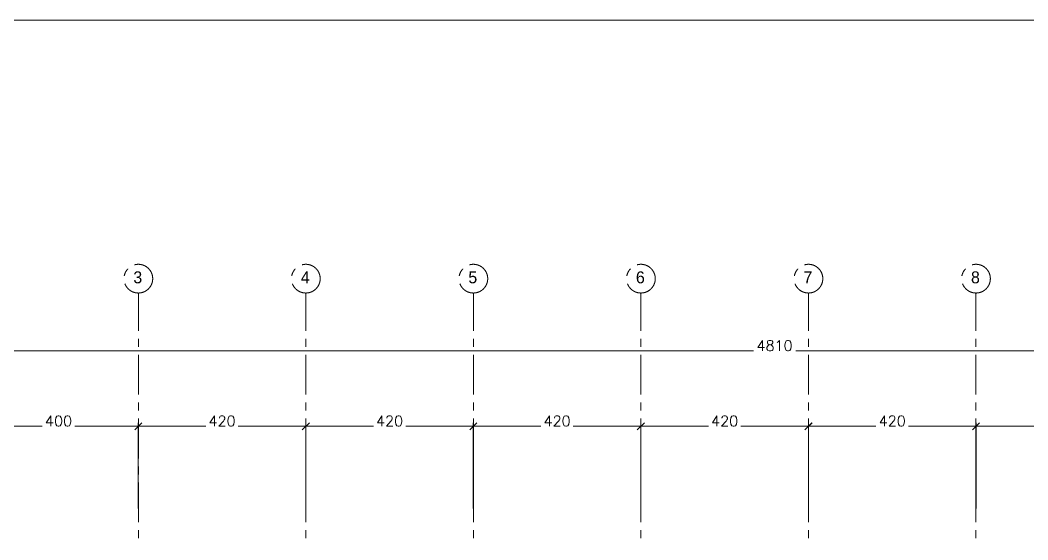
# Model space of a CAD drawing. Header units: millimetres. Extents: x -9083 to 924194, y -232449 to 321637.
# Drawn here: x 7970 to 33231, y 110177 to 123209 of the extents above; entities that cross this region are included whole.
import ezdxf

# ---------------------------------------------------------------- set-up
doc = ezdxf.new("R2010")
doc.units = ezdxf.units.MM
doc.header["$LTSCALE"] = 400
doc.header["$MEASUREMENT"] = 0
doc.header["$PDMODE"] = 3
doc.linetypes.add('CENTER', pattern=[2, 1.25, -0.25, 0.25, -0.25])
doc.linetypes.add('CENTERX2', pattern=[4, 2.5, -0.5, 0.5, -0.5])
doc.layers.get('0').update_dxf_attribs({"lineweight": 0, "true_color": 0xff1414})
doc.layers.get('Defpoints').update_dxf_attribs({"color": 8, "lineweight": 5})
doc.layers.add('AXIES', color=7, linetype='CENTER', lineweight=0, true_color=0x949596)
doc.layers.add('AXIS DIMENSION', color=8, linetype='Continuous', lineweight=5)
doc.styles.add('ROMANT', font='romant.shx')
doc.styles.get("Standard").update_dxf_attribs({"font": 'GOTHIC.TTF', "height": 220})
doc.dimstyles.new('AXIS DIMENSION', dxfattribs={"dimscale": 1.2, "dimtxt": 220, "dimasz": 150, "dimexe": 75, "dimexo": 200, "dimgap": 50, "dimtad": 0, "dimdec": 0, "dimlfac": 0.1, "dimzin": 0, "dimdsep": 46, "dimtxsty": 'ROMANT', "dimblk": 'OBLIQUE', "dimcen": 200, "dimdle": 75, "dimclrd": 17, "dimclre": 94, "dimclrt": 3, "dimadec": 0, "dimazin": 0, "dimtfac": 0.5, "dimtdec": 0, "dimtix": 1, "dimtofl": 0, "dimtmove": 2, "dimatfit": 2, "dimfxl": 100, "dimtvp": 0.5, "dimtolj": 1, "dimtzin": 0, "dimlwd": -1, "dimlwe": -1, "dimarcsym": 0})

# ---------------------------------------------------------------- blocks, each defined once
blk = doc.blocks.new('_Oblique')
at = {"color": 0, "linetype": 'ByBlock', "lineweight": -2}
blk.add_line((-0.5, -0.5), (0.5, 0.5), dxfattribs=at)
blk = doc.blocks.new('*D234')
at = {"layer": 'AXIS DIMENSION', "color": 17, "ltscale": 20, "transparency": 16777216}
for p, q in [((6085594, 710989), (6087378, 710989)), ((6089973, 710989), (6088189, 710989))]:
    blk.add_line(p, q, dxfattribs=at)
at = {"layer": 'AXIS DIMENSION', "color": 94, "ltscale": 20, "transparency": 16777216}
for p, q in [((6085684, 708928), (6085684, 711079)), ((6089883, 708928), (6089883, 711079))]:
    blk.add_line(p, q, dxfattribs=at)
at = {"layer": 'Defpoints', "color": 0, "ltscale": 20, "transparency": 16777216}
for p in [(6089883, 710989), (6085684, 708688), (6089883, 708688)]:
    blk.add_point(p, dxfattribs=at)
at = {"layer": 'AXIS DIMENSION', "color": 17, "ltscale": 20, "transparency": 16777216, "xscale": 179.9999999999999, "yscale": 179.9999999999999, "zscale": 179.9999999999999, "rotation": 180}
blk.add_blockref('_Oblique', (6085684, 710989), dxfattribs=at)
at = {"layer": 'AXIS DIMENSION', "color": 17, "ltscale": 20, "transparency": 16777216, "xscale": 179.9999999999999, "yscale": 179.9999999999999, "zscale": 179.9999999999999}
blk.add_blockref('_Oblique', (6089883, 710989), dxfattribs=at)
at = {"layer": 'AXIS DIMENSION', "color": 3, "ltscale": 20, "transparency": 16777216, "insert": (6087783, 711121), "char_height": 264, "attachment_point": 5, "style": 'ROMANT'}
blk.add_mtext('\\A1;420', dxfattribs=at)
blk = doc.blocks.new('*D235')
at = {"layer": 'AXIS DIMENSION', "color": 17, "ltscale": 20, "transparency": 16777216}
for p, q in [((6089793, 710989), (6091576, 710989)), ((6094171, 710989), (6092387, 710989))]:
    blk.add_line(p, q, dxfattribs=at)
at = {"layer": 'AXIS DIMENSION', "color": 94, "ltscale": 20, "transparency": 16777216}
for p, q in [((6089883, 708928), (6089883, 711079)), ((6094081, 708928), (6094081, 711079))]:
    blk.add_line(p, q, dxfattribs=at)
at = {"layer": 'Defpoints', "color": 0, "ltscale": 20, "transparency": 16777216}
for p in [(6094081, 710989), (6089883, 708688), (6094081, 708688)]:
    blk.add_point(p, dxfattribs=at)
at = {"layer": 'AXIS DIMENSION', "color": 17, "ltscale": 20, "transparency": 16777216, "xscale": 179.9999999999999, "yscale": 179.9999999999999, "zscale": 179.9999999999999, "rotation": 180}
blk.add_blockref('_Oblique', (6089883, 710989), dxfattribs=at)
at = {"layer": 'AXIS DIMENSION', "color": 17, "ltscale": 20, "transparency": 16777216, "xscale": 179.9999999999999, "yscale": 179.9999999999999, "zscale": 179.9999999999999}
blk.add_blockref('_Oblique', (6094081, 710989), dxfattribs=at)
at = {"layer": 'AXIS DIMENSION', "color": 3, "ltscale": 20, "transparency": 16777216, "insert": (6091982, 711121), "char_height": 264, "attachment_point": 5, "style": 'ROMANT'}
blk.add_mtext('\\A1;420', dxfattribs=at)
blk = doc.blocks.new('*D236')
at = {"layer": 'AXIS DIMENSION', "color": 17, "ltscale": 20, "transparency": 16777216}
for p, q in [((6093993, 710989), (6095776, 710989)), ((6098371, 710989), (6096587, 710989))]:
    blk.add_line(p, q, dxfattribs=at)
at = {"layer": 'AXIS DIMENSION', "color": 94, "ltscale": 20, "transparency": 16777216}
for p, q in [((6094083, 708928), (6094083, 711079)), ((6098281, 708928), (6098281, 711079))]:
    blk.add_line(p, q, dxfattribs=at)
at = {"layer": 'Defpoints', "color": 0, "ltscale": 20, "transparency": 16777216}
for p in [(6098281, 710989), (6094083, 708688), (6098281, 708688)]:
    blk.add_point(p, dxfattribs=at)
at = {"layer": 'AXIS DIMENSION', "color": 17, "ltscale": 20, "transparency": 16777216, "xscale": 179.9999999999999, "yscale": 179.9999999999999, "zscale": 179.9999999999999, "rotation": 180}
blk.add_blockref('_Oblique', (6094083, 710989), dxfattribs=at)
at = {"layer": 'AXIS DIMENSION', "color": 17, "ltscale": 20, "transparency": 16777216, "xscale": 179.9999999999999, "yscale": 179.9999999999999, "zscale": 179.9999999999999}
blk.add_blockref('_Oblique', (6098281, 710989), dxfattribs=at)
at = {"layer": 'AXIS DIMENSION', "color": 3, "ltscale": 20, "transparency": 16777216, "insert": (6096182, 711121), "char_height": 264, "attachment_point": 5, "style": 'ROMANT'}
blk.add_mtext('\\A1;420', dxfattribs=at)
blk = doc.blocks.new('*D237')
at = {"layer": 'AXIS DIMENSION', "color": 17, "ltscale": 20, "transparency": 16777216}
for p, q in [((6098193, 710989), (6099976, 710989)), ((6102571, 710989), (6100787, 710989))]:
    blk.add_line(p, q, dxfattribs=at)
at = {"layer": 'AXIS DIMENSION', "color": 94, "ltscale": 20, "transparency": 16777216}
for p, q in [((6098283, 708928), (6098283, 711079)), ((6102481, 708928), (6102481, 711079))]:
    blk.add_line(p, q, dxfattribs=at)
at = {"layer": 'Defpoints', "color": 0, "ltscale": 20, "transparency": 16777216}
for p in [(6102481, 710989), (6098283, 708688), (6102481, 708688)]:
    blk.add_point(p, dxfattribs=at)
at = {"layer": 'AXIS DIMENSION', "color": 17, "ltscale": 20, "transparency": 16777216, "xscale": 179.9999999999999, "yscale": 179.9999999999999, "zscale": 179.9999999999999, "rotation": 180}
blk.add_blockref('_Oblique', (6098283, 710989), dxfattribs=at)
at = {"layer": 'AXIS DIMENSION', "color": 17, "ltscale": 20, "transparency": 16777216, "xscale": 179.9999999999999, "yscale": 179.9999999999999, "zscale": 179.9999999999999}
blk.add_blockref('_Oblique', (6102481, 710989), dxfattribs=at)
at = {"layer": 'AXIS DIMENSION', "color": 3, "ltscale": 20, "transparency": 16777216, "insert": (6100382, 711121), "char_height": 264, "attachment_point": 5, "style": 'ROMANT'}
blk.add_mtext('\\A1;420', dxfattribs=at)
blk = doc.blocks.new('*D238')
at = {"layer": 'AXIS DIMENSION', "color": 17, "ltscale": 20, "transparency": 16777216}
for p, q in [((6102393, 710989), (6104176, 710989)), ((6106771, 710989), (6104987, 710989))]:
    blk.add_line(p, q, dxfattribs=at)
at = {"layer": 'AXIS DIMENSION', "color": 94, "ltscale": 20, "transparency": 16777216}
for p, q in [((6102483, 708928), (6102483, 711079)), ((6106681, 708928), (6106681, 711079))]:
    blk.add_line(p, q, dxfattribs=at)
at = {"layer": 'Defpoints', "color": 0, "ltscale": 20, "transparency": 16777216}
for p in [(6106681, 710989), (6102483, 708688), (6106681, 708688)]:
    blk.add_point(p, dxfattribs=at)
at = {"layer": 'AXIS DIMENSION', "color": 17, "ltscale": 20, "transparency": 16777216, "xscale": 179.9999999999999, "yscale": 179.9999999999999, "zscale": 179.9999999999999, "rotation": 180}
blk.add_blockref('_Oblique', (6102483, 710989), dxfattribs=at)
at = {"layer": 'AXIS DIMENSION', "color": 17, "ltscale": 20, "transparency": 16777216, "xscale": 179.9999999999999, "yscale": 179.9999999999999, "zscale": 179.9999999999999}
blk.add_blockref('_Oblique', (6106681, 710989), dxfattribs=at)
at = {"layer": 'AXIS DIMENSION', "color": 3, "ltscale": 20, "transparency": 16777216, "insert": (6104582, 711121), "char_height": 264, "attachment_point": 5, "style": 'ROMANT'}
blk.add_mtext('\\A1;420', dxfattribs=at)
blk = doc.blocks.new('*D239')
at = {"layer": 'AXIS DIMENSION', "color": 17, "ltscale": 20, "transparency": 16777216}
for p, q in [((6106593, 710989), (6108376, 710989)), ((6110971, 710989), (6109187, 710989))]:
    blk.add_line(p, q, dxfattribs=at)
at = {"layer": 'AXIS DIMENSION', "color": 94, "ltscale": 20, "transparency": 16777216}
for p, q in [((6106683, 708928), (6106683, 711079)), ((6110881, 708928), (6110881, 711079))]:
    blk.add_line(p, q, dxfattribs=at)
at = {"layer": 'Defpoints', "color": 0, "ltscale": 20, "transparency": 16777216}
for p in [(6110881, 710989), (6106683, 708688), (6110881, 708688)]:
    blk.add_point(p, dxfattribs=at)
at = {"layer": 'AXIS DIMENSION', "color": 17, "ltscale": 20, "transparency": 16777216, "xscale": 179.9999999999999, "yscale": 179.9999999999999, "zscale": 179.9999999999999, "rotation": 180}
blk.add_blockref('_Oblique', (6106683, 710989), dxfattribs=at)
at = {"layer": 'AXIS DIMENSION', "color": 17, "ltscale": 20, "transparency": 16777216, "xscale": 179.9999999999999, "yscale": 179.9999999999999, "zscale": 179.9999999999999}
blk.add_blockref('_Oblique', (6110881, 710989), dxfattribs=at)
at = {"layer": 'AXIS DIMENSION', "color": 3, "ltscale": 20, "transparency": 16777216, "insert": (6108782, 711121), "char_height": 264, "attachment_point": 5, "style": 'ROMANT'}
blk.add_mtext('\\A1;420', dxfattribs=at)
blk = doc.blocks.new('*D176')
at = {"layer": 'AXIS DIMENSION', "color": 94, "ltscale": 20, "transparency": 16777216}
for p, q in [((6077583, 712536), (6077583, 712431)), ((6125683, 712536), (6125683, 712431))]:
    blk.add_line(p, q, dxfattribs=at)
at = {"layer": 'AXIS DIMENSION', "color": 17, "ltscale": 20, "transparency": 16777216}
for p, q in [((6077493, 712341), (6101101, 712341)), ((6125773, 712341), (6102164, 712341))]:
    blk.add_line(p, q, dxfattribs=at)
at = {"layer": 'Defpoints', "color": 0, "ltscale": 20, "transparency": 16777216}
for p in [(6077583, 712296), (6125683, 712341), (6125683, 712296)]:
    blk.add_point(p, dxfattribs=at)
at = {"layer": 'AXIS DIMENSION', "color": 17, "ltscale": 20, "transparency": 16777216, "xscale": 179.9999999999999, "yscale": 179.9999999999999, "zscale": 179.9999999999999, "rotation": 180}
blk.add_blockref('_Oblique', (6077583, 712341), dxfattribs=at)
at = {"layer": 'AXIS DIMENSION', "color": 17, "ltscale": 20, "transparency": 16777216, "xscale": 179.9999999999999, "yscale": 179.9999999999999, "zscale": 179.9999999999999}
blk.add_blockref('_Oblique', (6125683, 712341), dxfattribs=at)
at = {"layer": 'AXIS DIMENSION', "color": 3, "ltscale": 20, "transparency": 16777216, "insert": (6101633, 712473), "char_height": 264, "attachment_point": 5, "style": 'ROMANT'}
blk.add_mtext('\\A1;4810', dxfattribs=at)
blk = doc.blocks.new('*D243')
at = {"layer": 'AXIS DIMENSION', "color": 17, "ltscale": 20, "transparency": 16777216}
for p, q in [((6081591, 710989), (6083277, 710989)), ((6085774, 710989), (6084088, 710989))]:
    blk.add_line(p, q, dxfattribs=at)
at = {"layer": 'AXIS DIMENSION', "color": 94, "ltscale": 20, "transparency": 16777216}
for p, q in [((6081681, 708612), (6081681, 711079)), ((6085684, 708928), (6085684, 711079))]:
    blk.add_line(p, q, dxfattribs=at)
at = {"layer": 'Defpoints', "color": 0, "ltscale": 20, "transparency": 16777216}
for p in [(6085684, 710989), (6085684, 708688), (6081681, 708372)]:
    blk.add_point(p, dxfattribs=at)
at = {"layer": 'AXIS DIMENSION', "color": 17, "ltscale": 20, "transparency": 16777216, "xscale": 179.9999999999999, "yscale": 179.9999999999999, "zscale": 179.9999999999999, "rotation": 180}
blk.add_blockref('_Oblique', (6081681, 710989), dxfattribs=at)
at = {"layer": 'AXIS DIMENSION', "color": 17, "ltscale": 20, "transparency": 16777216, "xscale": 179.9999999999999, "yscale": 179.9999999999999, "zscale": 179.9999999999999}
blk.add_blockref('_Oblique', (6085684, 710989), dxfattribs=at)
at = {"layer": 'AXIS DIMENSION', "color": 3, "ltscale": 20, "transparency": 16777216, "insert": (6083683, 711121), "char_height": 264, "attachment_point": 5, "style": 'ROMANT'}
blk.add_mtext('\\A1;400', dxfattribs=at)
blk = doc.blocks.new('rffghffr')
at = {"layer": 'AXIES', "linetype": 'CENTERX2'}
for p, q in [((6085684.3, 695783), (6085684.3, 714330.6)), ((6089882.5, 695783), (6089882.5, 714330.6)), ((6094082.5, 695783), (6094082.5, 714330.6)), ((6098282.5, 695783), (6098282.5, 714330.6)), ((6102482.5, 695783), (6102482.5, 714330.6)), ((6106682.5, 695783), (6106682.5, 714330.6))]:
    blk.add_line(p, q, dxfattribs=at)
for centre in [(6085684.3, 714690.6), (6089882.5, 714690.6), (6094082.5, 714690.6), (6098282.5, 714690.6), (6102482.5, 714690.6), (6106682.5, 714690.6)]:
    blk.add_circle(centre, 360, dxfattribs=at)
for s, p in [('3', (6085558.7, 714573.9)), ('4', (6089756.9, 714573.9)), ('5', (6093956.9, 714573.9)), ('6', (6098156.9, 714573.9)), ('7', (6102356.9, 714573.9)), ('8', (6106556.9, 714573.9))]:
    blk.add_text(s, height=300, dxfattribs=at).set_placement(p)
at = {"layer": 'AXIS DIMENSION', "ltscale": 20}
dim = blk.add_linear_dim(base=(6125682.5, 712879.4), p1=(6077582.5, 712834.6), p2=(6125682.5, 712834.6), dimstyle='AXIS DIMENSION', dxfattribs=at)
dim.commit()
dim.dimension.update_dxf_attribs({"geometry": '*D176', "text_midpoint": (6101632.5, 713011.4), "insert": (0, 538.6)})
for base, p1, p2, picture, middle in [((6085684.3, 710988.7), (6081680.8, 708372.3), (6085684.3, 708688.2), '*D243', (6083682.6, 711120.7)), ((6089882.5, 710988.7), (6085684.3, 708688.2), (6089882.5, 708688.2), '*D234', (6087783.4, 711120.7)), ((6094080.7, 710988.7), (6089882.5, 708688.2), (6094080.7, 708688.2), '*D235', (6091981.6, 711120.7)), ((6098280.7, 710988.7), (6094082.5, 708688.2), (6098280.7, 708688.2), '*D236', (6096181.6, 711120.7)), ((6102480.7, 710988.7), (6098282.5, 708688.2), (6102480.7, 708688.2), '*D237', (6100381.6, 711120.7)), ((6106680.7, 710988.7), (6102482.5, 708688.2), (6106680.7, 708688.2), '*D238', (6104581.6, 711120.7)), ((6110880.7, 710988.7), (6106682.5, 708688.2), (6110880.7, 708688.2), '*D239', (6108781.6, 711120.7))]:
    dim = blk.add_linear_dim(base=base, p1=p1, p2=p2, dimstyle='AXIS DIMENSION', dxfattribs=at)
    dim.commit()
    dim.dimension.update_dxf_attribs({"geometry": picture, "text_midpoint": middle})

msp = doc.modelspace()

# ---------------------------------------------------------------- linework, layer by layer
at = {"layer": 'Defpoints'}
msp.add_lwpolyline([(-8100, 123208.72705), (55596.80779, 123208.72705), (55596.80779, 64923.38106), (-8100, 64923.38106)], close=True, dxfattribs=at)

# ---------------------------------------------------------------- block references
at = {"layer": 'AXIES'}
msp.add_blockref('rffghffr', (-6074751.25257, -597964.26251), dxfattribs=at)

doc.saveas('drawing.dxf')
